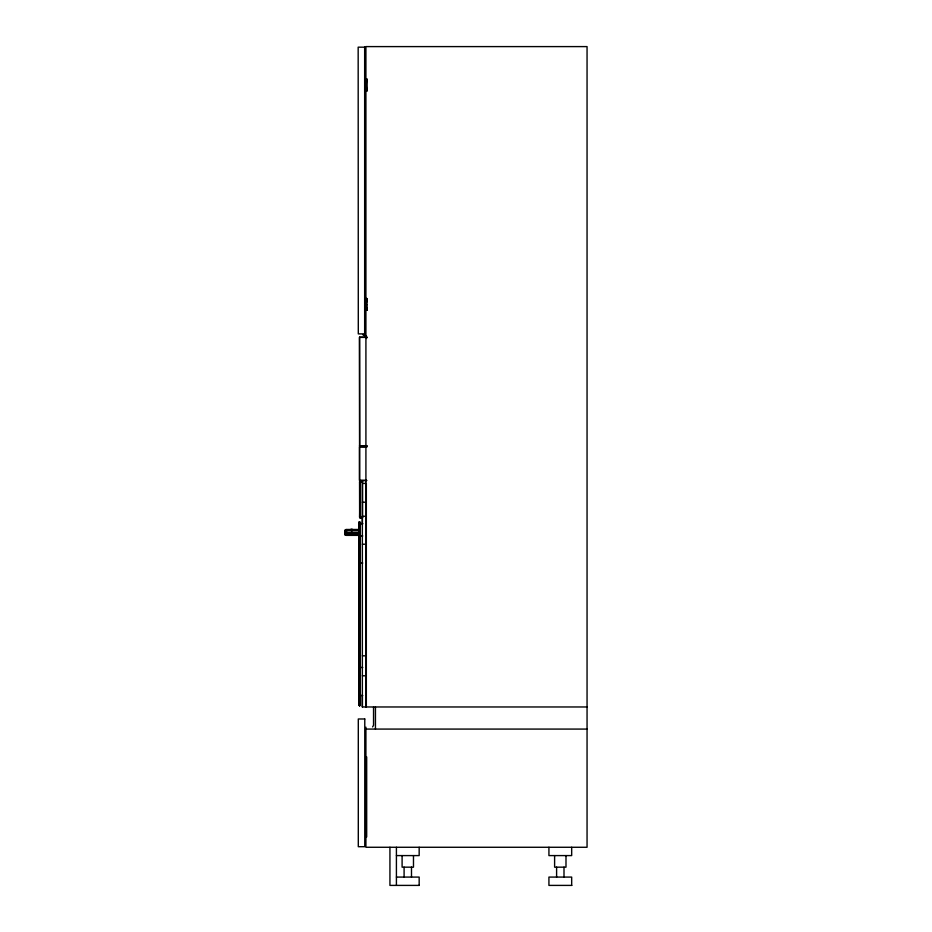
<?xml version="1.0" encoding="UTF-8"?>
<svg xmlns="http://www.w3.org/2000/svg" width="932" height="932" viewBox="0 0 932 932"><rect width="100%" height="100%" fill="white"/><g stroke="black" fill="none" stroke-linecap="round" stroke-linejoin="round"><path stroke-width="1.4" d="M358.727 535.038L358.692 529.481L346.215 529.481C344.071 529.807 344.188 535.015 346.215 535.364L358.808 535.364L358.797 534.642L345.026 534.642M359.624 517.109L360.171 481.25L360.171 517.726L362.525 517.726L362.525 481.25L359.554 481.867L359.624 517.109L360.171 517.726L360.171 481.32M587.055 706.969L362.362 706.969L362.362 695.482M362.362 706.969L362.362 483.417L366.334 483.417L366.334 706.969M362.362 524.658L362.362 517.679M366.567 338.526C367.977 334.763 357.387 333.097 366.625 336.254M358.703 530.762L344.945 530.762L346.215 529.562C347.333 532.358 345.399 538.405 344.968 532.626L358.727 532.626M366.905 337.209L359.624 337.186M359.624 446.684L359.624 480.493L366.905 480.481L359.461 480.364L359.449 446.789L366.905 446.882M366.905 337.384L359.437 337.384L359.624 445.857L359.624 337.302M353.135 534.642L350.851 535.364M360.113 705.163L359.74 705.675L359.74 521.955L358.843 522.456L359.356 705.675L359.356 521.955L358.971 529.679M358.692 529.795L345.784 529.842L345.283 532.626M359.065 522.176L359.356 705.675M358.843 522.456L360.241 522.456L359.356 522.456M358.843 705.163L360.241 705.163L359.74 705.675M359.624 445.811L366.905 445.752M352.948 535.283C349.803 535.655 353.706 534.059 351.562 535.364M352.413 534.665C352.075 536.005 350.42 527.279 353.077 529.795M345.656 535.283L345.656 529.562M351.842 534.642L350.665 535.364M362.525 517.109L359.554 517.109L360.171 517.726M359.356 705.163L360.113 705.547L360.241 522.456M345.259 535.038L344.968 532.626M372.59 726.913L373.546 725.271L373.546 706.969M360.171 481.529L360.171 517.458M366.905 446.673L359.542 446.696M353.053 535.038L351.748 535.038M353.077 535.038L351.772 535.038M351.783 529.795L350.863 529.481L352.948 529.562M365.822 79.01L366.952 78.964M365.822 79.162L366.952 79.162M365.903 79.628L367.033 79.581M365.822 79.733L367.033 79.779M365.903 80.35L367.033 80.35M365.822 80.641L366.952 80.641M365.903 81.259L367.033 81.259M365.822 81.818L366.952 81.818M365.903 82.435L367.033 82.435M365.822 83.204L366.952 83.204M365.903 83.822L367.033 83.822M365.822 84.684L366.952 84.684M365.903 85.301L367.033 85.301M365.822 86.163L366.952 86.163M365.903 86.781L367.033 86.781M365.822 87.538L366.952 87.538M365.903 88.156L367.033 88.156M365.822 88.726L366.952 88.726M365.903 89.344L367.033 89.344M365.822 89.635L366.952 89.635M365.822 90.206L367.033 90.253M365.822 90.357L366.952 90.404M365.903 90.823L367.033 90.823M365.903 90.975L367.033 91.021M365.822 298.461L366.952 298.496M365.822 298.648L366.952 298.648M365.903 298.811L367.033 298.857M365.903 299.009L367.033 299.009M365.822 299.219L366.952 299.219M365.903 299.58L367.033 299.58M365.822 300.127L366.952 300.127M365.903 300.488L367.033 300.488M365.822 301.316L366.952 301.316M365.903 301.677L367.033 301.677M365.822 302.702L366.952 302.702M365.903 303.051L367.033 303.051M365.822 304.182L366.952 304.182M365.903 304.531L367.033 304.531M365.822 305.661L366.952 305.661M365.903 306.011L367.033 306.011M365.822 307.036L366.952 307.036M365.903 307.385L367.033 307.385M365.822 308.224L366.952 308.224M365.903 308.574L367.033 308.574M365.822 309.133L366.952 309.133M365.903 309.482L367.033 309.482M365.822 309.704L366.952 309.704M365.822 309.89L366.952 309.855M365.903 310.053L367.033 310.053M365.903 310.251L367.033 310.205M366.905 445.659L359.461 445.741M359.624 481.529L362.525 481.529M359.554 481.867L362.525 481.867M362.362 502.22L366.334 502.22M362.362 516.281L366.334 516.281M359.624 517.458L362.525 517.458M359.834 517.656L362.525 517.656M358.703 530.203L345.015 530.203M344.945 534.083L358.703 534.083M358.808 535.038L345.423 534.886M359.985 535.935L362.746 535.935M362.362 544.218L366.334 544.218M359.985 563.056L362.746 563.056M358.843 564.303L360.241 564.303M358.843 613.815L360.241 613.815M362.362 655.825L366.334 655.825M359.985 667.463L362.746 667.463M358.843 668.71L360.241 668.71M362.362 675.793L366.334 675.793M359.985 695.447L362.746 695.447M365.915 729.08L587.055 729.08M396.415 855.588L419.167 855.588L419.167 847.27M396.415 877.082L419.167 877.082L419.167 885.4M419.295 885.4L389.937 885.4L389.937 847.27M571.805 885.4L548.925 885.4L548.925 877.082L571.677 877.082L571.677 885.4M359.985 523.504L362.851 523.644M350.63 529.481L351.597 529.795M359.356 705.547L358.971 534.001M351.352 529.562L351.958 529.551M571.677 847.27L571.677 855.588L548.925 855.588L548.925 847.27M565.992 855.588L565.992 867.168L554.61 867.168L554.61 855.588M564 867.168L564 877.082M556.602 867.168L556.602 877.082M413.482 855.588L413.482 867.168L402.1 867.168L402.1 855.588M411.49 867.168L411.49 877.082M404.092 867.168L404.092 877.082M396.415 847.27L396.415 885.4M375.445 706.969L375.445 729.08M366.684 756.912L366.684 836.983M365.915 706.969L365.915 46.6L587.055 46.6L587.055 847.27L365.915 847.27L365.915 727.17M364.657 47.171L364.657 333.889M354.148 534.642L354.067 535.364L354.113 534.642M364.773 47.171L358.168 47.171L358.296 333.889L364.773 333.889L364.773 47.171M364.773 718.98L358.296 718.98L358.296 846.699L364.773 846.699L364.773 718.98"/></g></svg>
